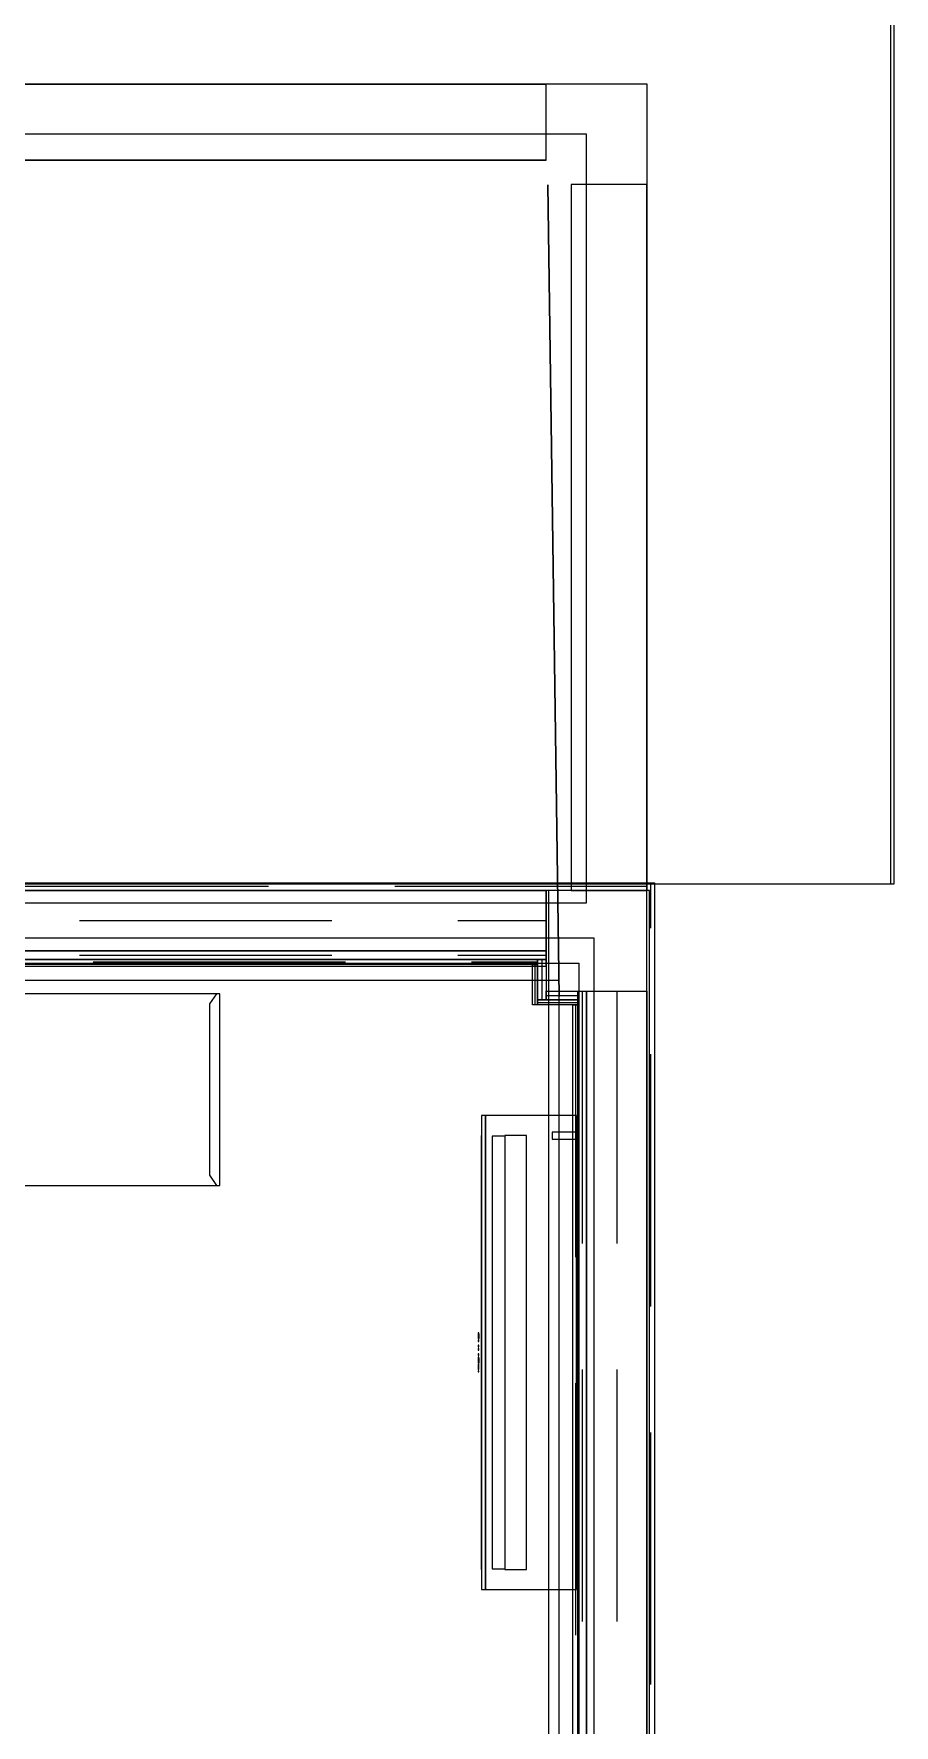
# Model space of a CAD drawing. Extents: x -23.2 to 18.8, y -18.4 to 11.3.
# Drawn here: x 4.773 to 6.479, y 4.305 to 7.659 of the extents above; entities that cross this region are included whole.
import ezdxf

# ---------------------------------------------------------------- set-up
doc = ezdxf.new("R2010")
doc.units = 0
doc.linetypes.add('DASHED', pattern=[0.75, 0.5, -0.25])
for name, color, linetype in [('BUILDINGELEMENTPROXY', 8, 'CONTINUOUS'), ('COVERING', 8, 'CONTINUOUS'), ('CUBIERTAS', 5, 'CONTINUOUS'), ('EJE_MUROS', 8, 'CONTINUOUS'), ('LOSAS', 3, 'CONTINUOUS'), ('MUROS', 7, 'CONTINUOUS'), ('VIGAS', 5, 'CONTINUOUS')]:
    doc.layers.add(name, color=color, linetype=linetype)

msp = doc.modelspace()

# ---------------------------------------------------------------- linework, layer by layer
at = {"layer": 'BUILDINGELEMENTPROXY'}
for p, q in [((5.1423, 5.7557, 3.85), (4.6923, 5.7557, 3.85)), ((5.1363, 5.7557, 3.476), (4.6983, 5.7557, 3.476)), ((5.1223, 5.7357, 3.49), (5.1363, 5.7557, 3.476)), ((5.1223, 5.3957, 3.49), (5.1223, 5.7357, 3.49)), ((5.1423, 5.3757, 3.85), (5.1423, 5.7557, 3.85)), ((5.6659, 5.5144, 2.9443), (5.6607, 5.5144, 2.9387)), ((5.6607, 5.5144, 2.9387), (5.6607, 4.5744, 2.9387)), ((5.6665, 5.5144, 2.9446), (5.6659, 5.5144, 2.9443)), ((5.6671, 5.5144, 2.9447), (5.6665, 5.5144, 2.9446)), ((5.6679, 5.5144, 2.9447), (5.6671, 5.5144, 2.9447)), ((5.6685, 5.5144, 2.9445), (5.6679, 5.5144, 2.9447)), ((5.6685, 5.5085, 2.9445), (5.6685, 5.5144, 2.9445)), ((5.6685, 5.5036, 2.9445), (5.6685, 5.5085, 2.9445)), ((5.6685, 5.499, 2.9445), (5.6685, 5.5036, 2.9445)), ((5.6713, 5.5144, 2.9465), (5.6687, 5.5144, 2.9439)), ((5.6687, 5.5144, 2.9439), (5.6687, 4.5744, 2.9439)), ((5.6993, 5.5144, 2.955), (5.6713, 5.5144, 2.9465)), ((5.7016, 5.5144, 2.9572), (5.6993, 5.5144, 2.955)), ((5.7022, 5.5144, 2.9575), (5.7016, 5.5144, 2.9572)), ((5.7028, 5.5144, 2.9577), (5.7022, 5.5144, 2.9575)), ((5.7502, 5.5144, 2.9634), (5.7028, 5.5144, 2.9577)), ((5.7978, 5.5144, 2.9662), (5.7502, 5.5144, 2.9634)), ((5.8488, 5.5144, 2.9677), (5.7978, 5.5144, 2.9662)), ((5.8488, 4.5744, 2.9677), (5.8488, 5.5144, 2.9677)), ((5.6607, 5.4744, 2.7885), (5.6599, 5.4744, 2.7885)), ((5.6599, 5.4744, 2.7885), (5.6599, 4.6144, 2.7885)), ((5.6607, 4.6144, 2.7885), (5.6607, 5.4744, 2.7885)), ((5.6684, 5.4903, 2.9445), (5.6685, 5.4947, 2.9445)), ((5.6685, 5.4855, 2.9444), (5.6684, 5.4903, 2.9445)), ((5.6685, 5.4947, 2.9445), (5.6685, 5.499, 2.9445)), ((5.6685, 5.4807, 2.9444), (5.6685, 5.4855, 2.9444)), ((5.6685, 5.4765, 2.9444), (5.6685, 5.4807, 2.9444)), ((5.6685, 5.4723, 2.9444), (5.6685, 5.4765, 2.9444)), ((5.6685, 5.4674, 2.9445), (5.6685, 5.4723, 2.9444)), ((5.6685, 5.4628, 2.9445), (5.6685, 5.4674, 2.9445)), ((5.683, 5.4734, 2.7225), (5.6822, 5.4734, 2.722)), ((5.6822, 5.4734, 2.722), (5.6822, 4.6154, 2.722)), ((5.7077, 5.4734, 2.6802), (5.683, 5.4734, 2.7225)), ((5.75, 5.4744, 2.7049), (5.7068, 5.4744, 2.6797)), ((5.7068, 5.4744, 2.6797), (5.7068, 5.0444, 2.6797)), ((5.7077, 4.6154, 2.6802), (5.7077, 5.4734, 2.6802)), ((5.75, 4.6144, 2.7049), (5.75, 5.4744, 2.7049)), ((5.8518, 5.4813, 2.7288), (5.8011, 5.4813, 2.7288)), ((5.8011, 5.4813, 2.7288), (5.8011, 5.4744, 2.7328)), ((5.8518, 5.4813, 2.7925), (5.8011, 5.4813, 2.7925)), ((5.8011, 5.4813, 2.7925), (5.8011, 5.4744, 2.7965)), ((5.8011, 5.4744, 2.7328), (5.8011, 5.4675, 2.7288)), ((5.8011, 5.4744, 2.7965), (5.8011, 5.4675, 2.7925)), ((5.8011, 5.4675, 2.7288), (5.8518, 5.4675, 2.7288)), ((5.8011, 5.4675, 2.7925), (5.8518, 5.4675, 2.7925)), ((5.8518, 5.4744, 2.7328), (5.8518, 5.4813, 2.7288)), ((5.8518, 5.4744, 2.7965), (5.8518, 5.4813, 2.7925)), ((5.8518, 5.4675, 2.7288), (5.8518, 5.4744, 2.7328)), ((5.8518, 5.4675, 2.7925), (5.8518, 5.4744, 2.7965)), ((5.6684, 5.4284, 2.9445), (5.6685, 5.4332, 2.9444)), ((5.6685, 5.4559, 2.9444), (5.6685, 5.4628, 2.9445)), ((5.6685, 5.4491, 2.9445), (5.6685, 5.4559, 2.9444)), ((5.6685, 5.4445, 2.9445), (5.6685, 5.4491, 2.9445)), ((5.6685, 5.4383, 2.9444), (5.6685, 5.4445, 2.9445)), ((5.6685, 5.4332, 2.9444), (5.6685, 5.4383, 2.9444)), ((5.6685, 5.4236, 2.9444), (5.6684, 5.4284, 2.9445)), ((5.6685, 5.4189, 2.9444), (5.6685, 5.4236, 2.9444)), ((5.6685, 5.4146, 2.9444), (5.6685, 5.4189, 2.9444)), ((5.6685, 5.4103, 2.9444), (5.6685, 5.4146, 2.9444)), ((5.6685, 5.4054, 2.9445), (5.6685, 5.4103, 2.9444)), ((5.6685, 5.4009, 2.9444), (5.6685, 5.4054, 2.9445)), ((5.6685, 5.394, 2.9445), (5.6685, 5.4009, 2.9444)), ((4.6923, 5.3757, 3.85), (5.1423, 5.3757, 3.85)), ((4.6983, 5.3757, 3.476), (5.1363, 5.3757, 3.476)), ((5.1363, 5.3757, 3.476), (5.1223, 5.3957, 3.49)), ((5.6684, 5.3803, 2.9445), (5.6685, 5.3852, 2.9444)), ((5.6685, 5.3757, 2.9445), (5.6684, 5.3803, 2.9445)), ((5.6685, 5.3896, 2.9445), (5.6685, 5.394, 2.9445)), ((5.6685, 5.3852, 2.9444), (5.6685, 5.3896, 2.9445)), ((5.6685, 5.371, 2.9444), (5.6685, 5.3757, 2.9445)), ((5.6685, 5.3645, 2.9444), (5.6685, 5.371, 2.9444)), ((5.6684, 5.3596, 2.9445), (5.6685, 5.3645, 2.9444)), ((5.6685, 5.3551, 2.9445), (5.6684, 5.3596, 2.9445)), ((5.6684, 5.3459, 2.9445), (5.6685, 5.3505, 2.9444)), ((5.6685, 5.3414, 2.9445), (5.6684, 5.3459, 2.9445)), ((5.6684, 5.3321, 2.9445), (5.6685, 5.337, 2.9444)), ((5.6685, 5.3505, 2.9444), (5.6685, 5.3551, 2.9445)), ((5.6685, 5.337, 2.9444), (5.6685, 5.3414, 2.9445)), ((5.6685, 5.3276, 2.9445), (5.6684, 5.3321, 2.9445)), ((5.6684, 5.3183, 2.9445), (5.6685, 5.3229, 2.9444)), ((5.6685, 5.3139, 2.9445), (5.6684, 5.3183, 2.9445)), ((5.6684, 5.3046, 2.9445), (5.6685, 5.3095, 2.9444)), ((5.6685, 5.3001, 2.9445), (5.6684, 5.3046, 2.9445)), ((5.6685, 5.3229, 2.9444), (5.6685, 5.3276, 2.9445)), ((5.6685, 5.3095, 2.9444), (5.6685, 5.3139, 2.9445)), ((5.6685, 5.2953, 2.9444), (5.6685, 5.3001, 2.9445)), ((5.6684, 5.2702, 2.9445), (5.6685, 5.2753, 2.9444)), ((5.6685, 5.2656, 2.9445), (5.6684, 5.2702, 2.9445)), ((5.6685, 5.2874, 2.9444), (5.6685, 5.2953, 2.9444)), ((5.6685, 5.2829, 2.9444), (5.6685, 5.2874, 2.9444)), ((5.6685, 5.2753, 2.9444), (5.6685, 5.2829, 2.9444)), ((5.6685, 5.2592, 2.9444), (5.6685, 5.2656, 2.9445)), ((5.6684, 5.2492, 2.9445), (5.6685, 5.2541, 2.9444)), ((5.6685, 5.2444, 2.9445), (5.6684, 5.2492, 2.9445)), ((5.6684, 5.2347, 2.9445), (5.6685, 5.2394, 2.9444)), ((5.6685, 5.2297, 2.9445), (5.6684, 5.2347, 2.9445)), ((5.6685, 5.2541, 2.9444), (5.6685, 5.2592, 2.9444)), ((5.6685, 5.2394, 2.9444), (5.6685, 5.2444, 2.9445)), ((5.6684, 5.2151, 2.9445), (5.6685, 5.22, 2.9445)), ((5.6685, 5.2102, 2.9444), (5.6684, 5.2151, 2.9445)), ((5.6685, 5.2246, 2.9444), (5.6685, 5.2297, 2.9445)), ((5.6685, 5.22, 2.9445), (5.6685, 5.2246, 2.9444)), ((5.6685, 5.2057, 2.9445), (5.6685, 5.2102, 2.9444)), ((5.6685, 5.1991, 2.9445), (5.6685, 5.2057, 2.9445)), ((5.6685, 5.1945, 2.9445), (5.6685, 5.1991, 2.9445)), ((5.6684, 5.1601, 2.9445), (5.6685, 5.1652, 2.9444)), ((5.6685, 5.1876, 2.9444), (5.6685, 5.1945, 2.9445)), ((5.6685, 5.1807, 2.9445), (5.6685, 5.1876, 2.9444)), ((5.6685, 5.1762, 2.9445), (5.6685, 5.1807, 2.9445)), ((5.6685, 5.1714, 2.9444), (5.6685, 5.1762, 2.9445)), ((5.6685, 5.1652, 2.9444), (5.6685, 5.1714, 2.9444)), ((5.6685, 5.1555, 2.9445), (5.6684, 5.1601, 2.9445)), ((5.6684, 5.1326, 2.9445), (5.6685, 5.1374, 2.9444)), ((5.6685, 5.1277, 2.9444), (5.6684, 5.1326, 2.9445)), ((5.6685, 5.1491, 2.9444), (5.6685, 5.1555, 2.9445)), ((5.6685, 5.1422, 2.9444), (5.6685, 5.1491, 2.9444)), ((5.6685, 5.1374, 2.9444), (5.6685, 5.1422, 2.9444)), ((5.6684, 5.1185, 2.9445), (5.6685, 5.123, 2.9444)), ((5.6685, 5.1142, 2.9444), (5.6684, 5.1185, 2.9445)), ((5.6684, 5.1044, 2.9445), (5.6685, 5.1097, 2.9445)), ((5.6685, 5.0995, 2.9444), (5.6684, 5.1044, 2.9445)), ((5.6685, 5.123, 2.9444), (5.6685, 5.1277, 2.9444)), ((5.6685, 5.1097, 2.9445), (5.6685, 5.1142, 2.9444)), ((5.6685, 5.095, 2.9445), (5.6685, 5.0995, 2.9444)), ((5.6539, 5.0831, 2.8751), (5.6539, 5.0723, 2.8751)), ((5.6557, 5.0831, 2.8752), (5.6539, 5.0831, 2.8751)), ((5.6539, 5.0723, 2.8751), (5.6557, 5.0723, 2.8752)), ((5.6539, 5.0693, 2.8751), (5.6539, 5.066, 2.8751)), ((5.6557, 5.0693, 2.8752), (5.6539, 5.0693, 2.8751)), ((5.6539, 5.066, 2.8751), (5.6557, 5.066, 2.8752)), ((5.6541, 5.0813, 2.8687), (5.6541, 5.0728, 2.8687)), ((5.6559, 5.0813, 2.8688), (5.6541, 5.0813, 2.8687)), ((5.6541, 5.0728, 2.8687), (5.6559, 5.0728, 2.8688)), ((5.6544, 5.0813, 2.8619), (5.6544, 5.0721, 2.8619)), ((5.6562, 5.0813, 2.862), (5.6544, 5.0813, 2.8619)), ((5.6544, 5.0721, 2.8619), (5.6562, 5.0721, 2.862)), ((5.6557, 5.0723, 2.8752), (5.6557, 5.0831, 2.8752)), ((5.6557, 5.066, 2.8752), (5.6557, 5.0693, 2.8752)), ((5.6559, 5.0728, 2.8688), (5.6559, 5.0813, 2.8688)), ((5.6562, 5.0721, 2.862), (5.6562, 5.0813, 2.862)), ((5.6685, 5.089, 2.9445), (5.6685, 5.095, 2.9445)), ((5.6685, 5.0844, 2.9445), (5.6685, 5.089, 2.9445)), ((5.6685, 5.0776, 2.9444), (5.6685, 5.0844, 2.9445)), ((5.6685, 5.073, 2.9445), (5.6685, 5.0776, 2.9444)), ((5.6685, 5.0682, 2.9445), (5.6685, 5.073, 2.9445)), ((5.6685, 5.0624, 2.9445), (5.6685, 5.0682, 2.9445)), ((5.6539, 5.0586, 2.8751), (5.6539, 5.0554, 2.8751)), ((5.6557, 5.0586, 2.8752), (5.6539, 5.0586, 2.8751)), ((5.6539, 5.0554, 2.8751), (5.6557, 5.0554, 2.8752)), ((5.6539, 5.0521, 2.8751), (5.6539, 5.0488, 2.8751)), ((5.6557, 5.0521, 2.8752), (5.6539, 5.0521, 2.8751)), ((5.6539, 5.0488, 2.8751), (5.6557, 5.0488, 2.8752)), ((5.6539, 5.0414, 2.8751), (5.6539, 5.0382, 2.8751)), ((5.6557, 5.0414, 2.8752), (5.6539, 5.0414, 2.8751)), ((5.6539, 5.0382, 2.8751), (5.6557, 5.0382, 2.8752)), ((5.6539, 5.0349, 2.8751), (5.6539, 5.0241, 2.8751)), ((5.6557, 5.0349, 2.8752), (5.6539, 5.0349, 2.8751)), ((5.6541, 5.033, 2.8687), (5.6541, 5.0245, 2.8687)), ((5.6559, 5.033, 2.8688), (5.6541, 5.033, 2.8687)), ((5.6544, 5.033, 2.8619), (5.6544, 5.0238, 2.8619)), ((5.6562, 5.033, 2.862), (5.6544, 5.033, 2.8619)), ((5.6557, 5.0554, 2.8752), (5.6557, 5.0586, 2.8752)), ((5.6557, 5.0488, 2.8752), (5.6557, 5.0521, 2.8752)), ((5.6557, 5.0382, 2.8752), (5.6557, 5.0414, 2.8752)), ((5.6557, 5.0241, 2.8752), (5.6557, 5.0349, 2.8752)), ((5.6559, 5.0245, 2.8688), (5.6559, 5.033, 2.8688)), ((5.6562, 5.0238, 2.862), (5.6562, 5.033, 2.862)), ((5.6684, 5.0468, 2.9445), (5.6685, 5.0513, 2.9445)), ((5.6685, 5.042, 2.9444), (5.6684, 5.0468, 2.9445)), ((5.6684, 5.0376, 2.9445), (5.6685, 5.042, 2.9444)), ((5.6685, 5.0331, 2.9444), (5.6684, 5.0376, 2.9445)), ((5.6685, 5.0578, 2.9444), (5.6685, 5.0624, 2.9445)), ((5.6685, 5.0513, 2.9445), (5.6685, 5.0578, 2.9444)), ((5.6685, 5.0285, 2.9445), (5.6685, 5.0331, 2.9444)), ((5.7068, 5.0444, 2.6797), (5.7068, 4.6144, 2.6797)), ((5.6539, 5.0241, 2.8751), (5.6557, 5.0241, 2.8752)), ((5.6539, 5.0222, 2.8751), (5.6539, 5.0104, 2.8751)), ((5.6557, 5.0222, 2.8752), (5.6539, 5.0222, 2.8751)), ((5.6539, 5.0104, 2.8751), (5.6557, 5.0104, 2.8752)), ((5.6539, 5.008, 2.8751), (5.6539, 5.0062, 2.8751)), ((5.6557, 5.008, 2.8752), (5.6539, 5.008, 2.8751)), ((5.6539, 5.0062, 2.8751), (5.6557, 5.0062, 2.8752)), ((5.6541, 5.0245, 2.8687), (5.6559, 5.0245, 2.8688)), ((5.6544, 5.0238, 2.8619), (5.6562, 5.0238, 2.862)), ((5.6557, 5.0104, 2.8752), (5.6557, 5.0222, 2.8752)), ((5.6557, 5.0062, 2.8752), (5.6557, 5.008, 2.8752)), ((5.6684, 5.0224, 2.9445), (5.6685, 5.0285, 2.9445)), ((5.6685, 5.0175, 2.9444), (5.6684, 5.0224, 2.9445)), ((5.6684, 4.9992, 2.9445), (5.6685, 5.0059, 2.9445)), ((5.6685, 4.9941, 2.9445), (5.6684, 4.9992, 2.9445)), ((5.6685, 5.0109, 2.9444), (5.6685, 5.0175, 2.9444)), ((5.6685, 5.0059, 2.9445), (5.6685, 5.0109, 2.9444)), ((5.6684, 4.9696, 2.9445), (5.6685, 4.9746, 2.9444)), ((5.6685, 4.9652, 2.9444), (5.6684, 4.9696, 2.9445)), ((5.6684, 4.9609, 2.9445), (5.6685, 4.9652, 2.9444)), ((5.6685, 4.9866, 2.9445), (5.6685, 4.9941, 2.9445)), ((5.6685, 4.982, 2.9444), (5.6685, 4.9866, 2.9445)), ((5.6685, 4.9746, 2.9444), (5.6685, 4.982, 2.9444)), ((5.6685, 4.9564, 2.9445), (5.6684, 4.9609, 2.9445)), ((5.6685, 4.9498, 2.9445), (5.6685, 4.9564, 2.9445)), ((5.6685, 4.9453, 2.9445), (5.6685, 4.9498, 2.9445)), ((5.6685, 4.9379, 2.9444), (5.6685, 4.9453, 2.9445)), ((5.6685, 4.9306, 2.9444), (5.6685, 4.9379, 2.9444)), ((5.6685, 4.9261, 2.9445), (5.6685, 4.9306, 2.9444)), ((5.6684, 4.9146, 2.9445), (5.6685, 4.9199, 2.9445)), ((5.6685, 4.9098, 2.9444), (5.6684, 4.9146, 2.9445)), ((5.6684, 4.8975, 2.9445), (5.6685, 4.9023, 2.9444)), ((5.6685, 4.8926, 2.9444), (5.6684, 4.8975, 2.9445)), ((5.6685, 4.9199, 2.9445), (5.6685, 4.9261, 2.9445)), ((5.6685, 4.9023, 2.9444), (5.6685, 4.9098, 2.9444)), ((5.6684, 4.8742, 2.9445), (5.6685, 4.881, 2.9445)), ((5.6685, 4.8692, 2.9445), (5.6684, 4.8742, 2.9445)), ((5.6685, 4.886, 2.9444), (5.6685, 4.8926, 2.9444)), ((5.6685, 4.881, 2.9445), (5.6685, 4.886, 2.9444)), ((5.6685, 4.8645, 2.9444), (5.6685, 4.8692, 2.9445)), ((5.6685, 4.8602, 2.9444), (5.6685, 4.8645, 2.9444)), ((5.6684, 4.8511, 2.9445), (5.6685, 4.8558, 2.9444)), ((5.6685, 4.8457, 2.9445), (5.6684, 4.8511, 2.9445)), ((5.6685, 4.8558, 2.9444), (5.6685, 4.8602, 2.9444)), ((5.6685, 4.8396, 2.9445), (5.6685, 4.8457, 2.9445)), ((5.6685, 4.8351, 2.9444), (5.6685, 4.8396, 2.9445)), ((5.6685, 4.8305, 2.9445), (5.6685, 4.8351, 2.9444)), ((5.6685, 4.8257, 2.9445), (5.6685, 4.8305, 2.9445)), ((5.6685, 4.8204, 2.9445), (5.6685, 4.8257, 2.9445)), ((5.6685, 4.8151, 2.9445), (5.6685, 4.8204, 2.9445)), ((5.6685, 4.8104, 2.9445), (5.6685, 4.8151, 2.9445)), ((5.6685, 4.8057, 2.9444), (5.6685, 4.8104, 2.9445)), ((5.6685, 4.8012, 2.9445), (5.6685, 4.8057, 2.9444)), ((5.6685, 4.795, 2.9445), (5.6685, 4.8012, 2.9445)), ((5.6684, 4.7897, 2.9445), (5.6685, 4.795, 2.9445)), ((5.6685, 4.7849, 2.9444), (5.6684, 4.7897, 2.9445)), ((5.6684, 4.7726, 2.9445), (5.6685, 4.7774, 2.9444)), ((5.6685, 4.7677, 2.9444), (5.6684, 4.7726, 2.9445)), ((5.6685, 4.7774, 2.9444), (5.6685, 4.7849, 2.9444)), ((5.6685, 4.7612, 2.9444), (5.6685, 4.7677, 2.9444)), ((5.6684, 4.7493, 2.9445), (5.6685, 4.7562, 2.9445)), ((5.6685, 4.7442, 2.9445), (5.6684, 4.7493, 2.9445)), ((5.6684, 4.7273, 2.9445), (5.6685, 4.7323, 2.9444)), ((5.6685, 4.7562, 2.9445), (5.6685, 4.7612, 2.9444)), ((5.6685, 4.7369, 2.9445), (5.6685, 4.7442, 2.9445)), ((5.6685, 4.7323, 2.9444), (5.6685, 4.7369, 2.9445)), ((5.6685, 4.7231, 2.9444), (5.6684, 4.7273, 2.9445)), ((5.6684, 4.7189, 2.9445), (5.6685, 4.7231, 2.9444)), ((5.6685, 4.7144, 2.9445), (5.6684, 4.7189, 2.9445)), ((5.6685, 4.7093, 2.9444), (5.6685, 4.7144, 2.9445)), ((5.6685, 4.7032, 2.9445), (5.6685, 4.7093, 2.9444)), ((5.6685, 4.6954, 2.9445), (5.6685, 4.7032, 2.9445)), ((5.6685, 4.6882, 2.9444), (5.6685, 4.6954, 2.9445)), ((5.6684, 4.6648, 2.9445), (5.6685, 4.6701, 2.9445)), ((5.6685, 4.6601, 2.9444), (5.6684, 4.6648, 2.9445)), ((5.6685, 4.6809, 2.9444), (5.6685, 4.6882, 2.9444)), ((5.6685, 4.6764, 2.9445), (5.6685, 4.6809, 2.9444)), ((5.6685, 4.6701, 2.9445), (5.6685, 4.6764, 2.9445)), ((5.6684, 4.6555, 2.9445), (5.6685, 4.6601, 2.9444)), ((5.6685, 4.6505, 2.9444), (5.6684, 4.6555, 2.9445)), ((5.6684, 4.6338, 2.9445), (5.6685, 4.6388, 2.9445)), ((5.6685, 4.6289, 2.9444), (5.6684, 4.6338, 2.9445)), ((5.6685, 4.6458, 2.9444), (5.6685, 4.6505, 2.9444)), ((5.6685, 4.6388, 2.9445), (5.6685, 4.6458, 2.9444)), ((5.6685, 4.624, 2.9445), (5.6685, 4.6289, 2.9444)), ((5.6599, 4.6144, 2.7885), (5.6607, 4.6144, 2.7885)), ((5.6684, 4.6032, 2.9445), (5.6685, 4.6077, 2.9444)), ((5.6685, 4.5987, 2.9444), (5.6684, 4.6032, 2.9445)), ((5.6684, 4.5939, 2.9445), (5.6685, 4.5987, 2.9444)), ((5.6685, 4.6192, 2.9445), (5.6685, 4.624, 2.9445)), ((5.6685, 4.613, 2.9444), (5.6685, 4.6192, 2.9445)), ((5.6685, 4.6077, 2.9444), (5.6685, 4.613, 2.9444)), ((5.6822, 4.6154, 2.722), (5.683, 4.6154, 2.7225)), ((5.683, 4.6154, 2.7225), (5.7077, 4.6154, 2.6802)), ((5.7068, 4.6144, 2.6797), (5.75, 4.6144, 2.7049)), ((5.6607, 4.5744, 2.9387), (5.6659, 4.5744, 2.9443)), ((5.6659, 4.5744, 2.9443), (5.6665, 4.5744, 2.9446)), ((5.6665, 4.5744, 2.9446), (5.6671, 4.5744, 2.9447)), ((5.6671, 4.5744, 2.9447), (5.6679, 4.5744, 2.9447)), ((5.6679, 4.5744, 2.9447), (5.6685, 4.5744, 2.9445)), ((5.6685, 4.5898, 2.9444), (5.6684, 4.5939, 2.9445)), ((5.6685, 4.5857, 2.9445), (5.6685, 4.5898, 2.9444)), ((5.6685, 4.581, 2.9445), (5.6685, 4.5857, 2.9445)), ((5.6685, 4.5744, 2.9445), (5.6685, 4.581, 2.9445)), ((5.6687, 4.5744, 2.9439), (5.6713, 4.5744, 2.9465)), ((5.6713, 4.5744, 2.9465), (5.6993, 4.5744, 2.955)), ((5.6993, 4.5744, 2.955), (5.7016, 4.5744, 2.9572)), ((5.7016, 4.5744, 2.9572), (5.7022, 4.5744, 2.9575)), ((5.7022, 4.5744, 2.9575), (5.7028, 4.5744, 2.9577)), ((5.7028, 4.5744, 2.9577), (5.7502, 4.5744, 2.9634)), ((5.7502, 4.5744, 2.9634), (5.7978, 4.5744, 2.9662)), ((5.7978, 4.5744, 2.9662), (5.8488, 4.5744, 2.9677))]:
    msp.add_line(p, q, dxfattribs=at)
at = {"layer": 'COVERING'}
for p, q in [((6.472, 5.974), (6.472, 8.0859)), ((-5.8757, 7.5603), (5.9888, 7.5603)), ((5.9888, 7.5603), (5.9888, 5.974)), ((5.8688, 7.4603), (-5.6912, 7.4603)), ((5.8688, 5.9357), (5.8688, 7.4603)), ((5.9888, 5.974), (6.472, 5.974)), ((1.6488, 5.9357), (5.8688, 5.9357)), ((5.8838, 5.8659), (1.7638, 5.8659)), ((5.8838, 0.7659), (5.8838, 5.8659))]:
    msp.add_line(p, q, dxfattribs=at)
at = {"layer": 'CUBIERTAS'}
for p, q in [((6.4788, 5.974, 3.6088), (6.4788, 8.0859, 3.6088)), ((4.6686, 5.974, 4.2424), (6.4788, 5.974, 3.6088))]:
    msp.add_line(p, q, dxfattribs=at)
at = {"layer": 'EJE_MUROS', "linetype": 'DASHED'}
for p, q in [((5.9963, 0.6359), (5.9963, 5.9757)), ((5.9888, 5.9682), (1.6638, 5.9682)), ((1.8638, 5.9007), (5.7888, 5.9007)), ((1.8638, 5.8322), (5.7888, 5.8322)), ((1.8908, 5.8187), (5.7718, 5.8187)), ((5.7668, 5.8137), (5.7668, 5.7337)), ((5.7803, 5.8237), (5.7803, 5.7437)), ((5.7718, 5.7387), (5.8518, 5.7387)), ((5.7888, 5.7522), (5.8518, 5.7522)), ((5.8603, 5.7607), (5.8603, 0.8359)), ((5.9288, 5.7607), (5.9288, 0.8359)), ((5.8468, 5.7337), (5.8468, 0.8529))]:
    msp.add_line(p, q, dxfattribs=at)
at = {"layer": 'LOSAS'}
for p, q in [((1.7838, 5.8166), (5.8538, 5.8166)), ((5.8538, 5.8166), (5.8538, 0.7438)), ((1.7838, 5.7827), (5.8138, 5.7827)), ((5.8138, 5.7827), (5.8138, 0.8359))]:
    msp.add_line(p, q, dxfattribs=at)
at = {"layer": 'MUROS'}
for p, q in [((1.6638, 5.9757), (5.9888, 5.9757)), ((5.9888, 0.6359), (5.9888, 5.9757)), ((5.9888, 5.9757), (6.0038, 5.9757)), ((5.9888, 5.9757), (5.9888, 5.9607)), ((6.0038, 5.9757), (6.0038, 0.6359)), ((5.9888, 5.9607), (1.6638, 5.9607)), ((1.8638, 5.9607), (5.7888, 5.9607)), ((5.7888, 5.9607), (5.7888, 5.8407)), ((5.7888, 5.8407), (1.8638, 5.8407)), ((1.8638, 5.8407), (5.7888, 5.8407)), ((5.7888, 5.8407), (5.7888, 5.8237)), ((5.7888, 5.8237), (1.8638, 5.8237)), ((1.8908, 5.8237), (5.7718, 5.8237)), ((5.7718, 5.8137), (1.8908, 5.8137)), ((5.7618, 5.7337), (5.7618, 5.8137)), ((5.7618, 5.8137), (5.7718, 5.8137)), ((5.7718, 5.7437), (5.7718, 5.8237)), ((5.7718, 5.8237), (5.7888, 5.8237)), ((5.7718, 5.8237), (5.7718, 5.8137)), ((5.7718, 5.8137), (5.7718, 5.7337)), ((5.7888, 5.8237), (5.7888, 5.7437)), ((5.7888, 5.7437), (5.7718, 5.7437)), ((5.7718, 5.7437), (5.8518, 5.7437)), ((5.7718, 5.7337), (5.7718, 5.7437)), ((5.7888, 5.7607), (5.8518, 5.7607)), ((5.7888, 5.7437), (5.7888, 5.7607)), ((5.8518, 5.7437), (5.7888, 5.7437)), ((5.8518, 0.8359), (5.8518, 5.7607)), ((5.8518, 5.7607), (5.8688, 5.7607)), ((5.8518, 5.7607), (5.8518, 5.7437)), ((5.8518, 5.7437), (5.8518, 5.7337)), ((5.8688, 0.8359), (5.8688, 5.7607)), ((5.8688, 5.7607), (5.9888, 5.7607)), ((5.8688, 5.7607), (5.8688, 0.8359)), ((5.9888, 5.7607), (5.9888, 0.8359)), ((5.7718, 5.7337), (5.7618, 5.7337)), ((5.8518, 5.7337), (5.7718, 5.7337)), ((5.8418, 0.8529), (5.8418, 5.7337)), ((5.8418, 5.7337), (5.8518, 5.7337)), ((5.8518, 5.7337), (5.8518, 0.8529))]:
    msp.add_line(p, q, dxfattribs=at)
at = {"layer": 'VIGAS'}
for p, q in [((5.7888, 7.5584), (1.8638, 7.5584)), ((5.7888, 7.4084), (5.7888, 7.5584)), ((1.8638, 7.4084), (5.7888, 7.4084)), ((5.7888, 7.4084), (1.8638, 7.4084)), ((1.8638, 7.4084), (5.7888, 7.4084)), ((5.7888, 7.4084), (5.7888, 7.4084)), ((5.8148, 5.7501), (5.7922, 7.3599)), ((5.7922, 7.3599), (5.7922, 7.3599)), ((5.7922, 7.3599), (5.8148, 5.7501)), ((5.9888, 7.3603), (5.8388, 7.3603)), ((5.8388, 7.3603), (5.8388, 5.9607)), ((5.9888, 5.9607), (5.9888, 7.3603)), ((5.7888, 5.9607), (1.8638, 5.9607)), ((5.7888, 5.8107), (5.7888, 5.9607)), ((5.7938, 5.9607), (5.7938, 0.6359)), ((5.9938, 5.9607), (5.7938, 5.9607)), ((5.8388, 5.9607), (5.9888, 5.9607)), ((5.9938, 0.6359), (5.9938, 5.9607)), ((1.8638, 5.8107), (5.7888, 5.8107)), ((5.8148, 5.7501), (5.8148, 5.7501))]:
    msp.add_line(p, q, dxfattribs=at)

doc.saveas('drawing.dxf')
